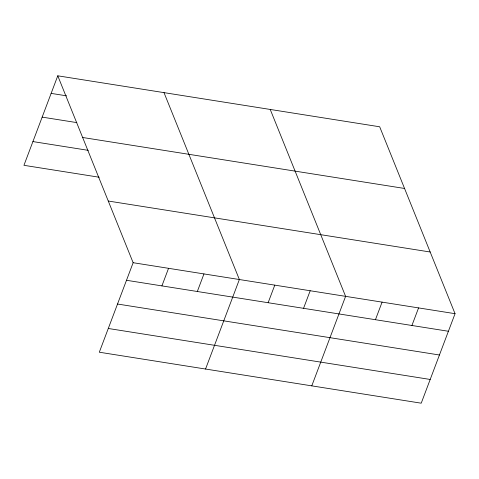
<?xml version="1.0" encoding="UTF-8"?>
<svg xmlns="http://www.w3.org/2000/svg" width="479" height="479" viewBox="0 0 479 479"><rect width="100%" height="100%" fill="white"/><g stroke="black" fill="none" stroke-linecap="round" stroke-linejoin="round"><path stroke-width="0.72" d="M57.773 75.808L133.138 262.708L99.315 352.215L421.227 403.192L455.05 313.685L379.685 126.785L57.773 75.808L23.95 165.315L99.195 177.23M161.908 285.897L168.548 268.318M197.318 291.501L203.958 273.922M205.551 369.04L239.368 279.532L164.004 92.633M268.138 302.716L274.778 285.137M303.548 308.326L310.188 290.747M311.781 385.858L345.599 296.351L270.234 109.452M375.44 319.709L382.086 302.129M411.922 325.486L418.568 307.907M51.127 93.387L66.623 95.842M42.158 117.121L76.832 122.612M82.645 137.485L404.551 188.463M32.919 141.58L88.25 150.34M108.266 201.03L430.178 252.008M133.138 262.708L455.05 313.685M126.498 280.287L448.41 331.264M117.529 304.027L439.441 354.999M108.284 328.48L430.196 379.458"/></g></svg>
